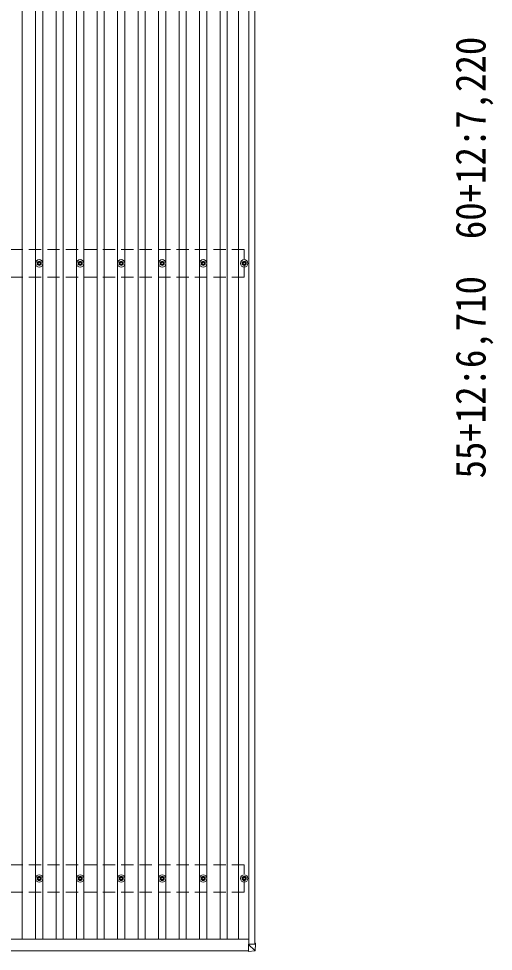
# Model space of a CAD drawing. Units: millimetres at full size, sheet at 1:50; details may follow other scales. Extents: x -14053 to 14053, y -9700 to 9700.
# Drawn here: x -7106 to -4791, y 1134 to 5683 of the extents above; entities that cross this region are included whole.
import ezdxf
from ezdxf.enums import TextEntityAlignment as Align

# ---------------------------------------------------------------- set-up
doc = ezdxf.new("R2010")
doc.units = ezdxf.units.MM
doc.header["$LTSCALE"] = 50
doc.linetypes.add('DASHED1', pattern=[1.8, 1.2, -0.6])
for name, color, linetype, lineweight in [('1-1_壁線', 2, 'Continuous', 20), ('1-2_建具', 134, 'Continuous', 9), ('1-3_階段', 5, 'Continuous', 9), ('1-4_設備', 2, 'DASHED1', 20), ('1-5_仕上げ', 6, 'Continuous', 5), ('1-8_外構', 6, 'Continuous', 5)]:
    doc.layers.add(name, color=color, linetype=linetype, lineweight=lineweight)
doc.styles.add('ＭＳ ゴシック', font='')
doc.styles.get('ＭＳ ゴシック').set_extended_font_data('MS Gothic')

msp = doc.modelspace()

# ---------------------------------------------------------------- linework, layer by layer
at = {"layer": '1-1_壁線'}
for p, q in [((-6033.66, 1192.95), (-6033.66, 7781.73)), ((-5983.32, 1168.22), (-5983.32, 7808.92)), ((-5954.33, 1173.1), (-5954.33, 7808.97)), ((-11429.33, 1192.95), (-5983.32, 1192.95)), ((-11427.84, 1135.8), (-5985.62, 1135.8))]:
    msp.add_line(p, q, dxfattribs=at)
at = {"layer": '1-2_建具'}
for p, q in [((-7088.82, 1192.95), (-7088.82, 7781.73)), ((-7023.82, 1192.95), (-7023.82, 7781.73)), ((-6988.82, 1192.95), (-6988.82, 7781.73)), ((-6923.82, 1192.95), (-6923.82, 7781.73)), ((-6888.82, 1192.95), (-6888.82, 7781.73)), ((-6823.82, 1192.95), (-6823.82, 7781.73)), ((-6788.82, 1192.95), (-6788.82, 7781.73)), ((-6723.82, 1192.95), (-6723.82, 7781.73)), ((-6688.82, 1192.95), (-6688.82, 7781.73)), ((-6623.82, 1192.95), (-6623.82, 7781.73)), ((-6588.82, 1192.95), (-6588.82, 7781.73)), ((-6523.82, 1192.95), (-6523.82, 7781.73)), ((-6488.82, 1192.95), (-6488.82, 7781.73)), ((-6423.82, 1192.95), (-6423.82, 7781.73)), ((-6388.82, 1192.95), (-6388.82, 7781.73)), ((-6323.82, 1192.95), (-6323.82, 7781.73)), ((-6288.82, 1192.95), (-6288.82, 7781.73)), ((-6223.82, 1192.95), (-6223.82, 7781.73)), ((-6188.82, 1192.95), (-6188.82, 7781.73)), ((-6123.82, 1192.95), (-6123.82, 7781.73)), ((-6088.82, 1192.95), (-6088.82, 7781.73))]:
    msp.add_line(p, q, dxfattribs=at)
at = {"layer": '1-3_階段'}
for p, q in [((-7016.33, 4491.29), (-7011.92, 4491.29)), ((-7016.33, 4487.79), (-7011.92, 4487.79)), ((-7008.08, 4499.53), (-7008.08, 4495.12)), ((-7008.08, 4483.95), (-7008.08, 4479.54)), ((-7004.58, 4499.53), (-7004.58, 4495.12)), ((-7004.58, 4483.95), (-7004.58, 4479.54)), ((-7000.75, 4491.29), (-6996.34, 4491.29)), ((-7000.75, 4487.79), (-6996.34, 4487.79)), ((-6816.33, 4491.29), (-6811.92, 4491.29)), ((-6816.33, 4487.79), (-6811.92, 4487.79)), ((-6808.08, 4499.53), (-6808.08, 4495.12)), ((-6808.08, 4483.95), (-6808.08, 4479.54)), ((-6804.58, 4499.53), (-6804.58, 4495.12)), ((-6804.58, 4483.95), (-6804.58, 4479.54)), ((-6800.75, 4491.29), (-6796.34, 4491.29)), ((-6800.75, 4487.79), (-6796.34, 4487.79)), ((-6616.33, 4491.29), (-6611.92, 4491.29)), ((-6616.33, 4487.79), (-6611.92, 4487.79)), ((-6608.08, 4499.53), (-6608.08, 4495.12)), ((-6608.08, 4483.95), (-6608.08, 4479.54)), ((-6604.58, 4499.53), (-6604.58, 4495.12)), ((-6604.58, 4483.95), (-6604.58, 4479.54)), ((-6600.75, 4491.29), (-6596.34, 4491.29)), ((-6600.75, 4487.79), (-6596.34, 4487.79)), ((-6416.33, 4491.29), (-6411.92, 4491.29)), ((-6416.33, 4487.79), (-6411.92, 4487.79)), ((-6408.08, 4499.53), (-6408.08, 4495.12)), ((-6408.08, 4483.95), (-6408.08, 4479.54)), ((-6404.58, 4499.53), (-6404.58, 4495.12)), ((-6404.58, 4483.95), (-6404.58, 4479.54)), ((-6400.75, 4491.29), (-6396.34, 4491.29)), ((-6400.75, 4487.79), (-6396.34, 4487.79)), ((-6216.33, 4491.29), (-6211.92, 4491.29)), ((-6216.33, 4487.79), (-6211.92, 4487.79)), ((-6208.08, 4499.53), (-6208.08, 4495.12)), ((-6208.08, 4483.95), (-6208.08, 4479.54)), ((-6204.58, 4499.53), (-6204.58, 4495.12)), ((-6204.58, 4483.95), (-6204.58, 4479.54)), ((-6200.75, 4491.29), (-6196.34, 4491.29)), ((-6200.75, 4487.79), (-6196.34, 4487.79)), ((-6016.33, 4491.29), (-6011.92, 4491.29)), ((-6016.33, 4487.79), (-6011.92, 4487.79)), ((-6008.08, 4499.53), (-6008.08, 4495.12)), ((-6008.08, 4483.95), (-6008.08, 4479.54)), ((-6004.58, 4499.53), (-6004.58, 4495.12)), ((-6004.58, 4483.95), (-6004.58, 4479.54)), ((-6000.75, 4491.29), (-5996.34, 4491.29)), ((-6000.75, 4487.79), (-5996.34, 4487.79)), ((-7016.33, 1491.29), (-7011.92, 1491.29)), ((-7016.33, 1487.79), (-7011.92, 1487.79)), ((-7008.08, 1499.53), (-7008.08, 1495.12)), ((-7008.08, 1483.95), (-7008.08, 1479.54)), ((-7004.58, 1499.53), (-7004.58, 1495.12)), ((-7004.58, 1483.95), (-7004.58, 1479.54)), ((-7000.75, 1491.29), (-6996.34, 1491.29)), ((-7000.75, 1487.79), (-6996.34, 1487.79)), ((-6816.33, 1491.29), (-6811.92, 1491.29)), ((-6816.33, 1487.79), (-6811.92, 1487.79)), ((-6808.08, 1499.53), (-6808.08, 1495.12)), ((-6808.08, 1483.95), (-6808.08, 1479.54)), ((-6804.58, 1499.53), (-6804.58, 1495.12)), ((-6804.58, 1483.95), (-6804.58, 1479.54)), ((-6800.75, 1491.29), (-6796.34, 1491.29)), ((-6800.75, 1487.79), (-6796.34, 1487.79)), ((-6616.33, 1491.29), (-6611.92, 1491.29)), ((-6616.33, 1487.79), (-6611.92, 1487.79)), ((-6608.08, 1499.53), (-6608.08, 1495.12)), ((-6608.08, 1483.95), (-6608.08, 1479.54)), ((-6604.58, 1499.53), (-6604.58, 1495.12)), ((-6604.58, 1483.95), (-6604.58, 1479.54)), ((-6600.75, 1491.29), (-6596.34, 1491.29)), ((-6600.75, 1487.79), (-6596.34, 1487.79)), ((-6416.33, 1491.29), (-6411.92, 1491.29)), ((-6416.33, 1487.79), (-6411.92, 1487.79)), ((-6408.08, 1499.53), (-6408.08, 1495.12)), ((-6408.08, 1483.95), (-6408.08, 1479.54)), ((-6404.58, 1499.53), (-6404.58, 1495.12)), ((-6404.58, 1483.95), (-6404.58, 1479.54)), ((-6400.75, 1491.29), (-6396.34, 1491.29)), ((-6400.75, 1487.79), (-6396.34, 1487.79)), ((-6216.33, 1491.29), (-6211.92, 1491.29)), ((-6216.33, 1487.79), (-6211.92, 1487.79)), ((-6208.08, 1499.53), (-6208.08, 1495.12)), ((-6208.08, 1483.95), (-6208.08, 1479.54)), ((-6204.58, 1499.53), (-6204.58, 1495.12)), ((-6204.58, 1483.95), (-6204.58, 1479.54)), ((-6200.75, 1491.29), (-6196.34, 1491.29)), ((-6200.75, 1487.79), (-6196.34, 1487.79)), ((-6016.33, 1491.29), (-6011.92, 1491.29)), ((-6016.33, 1487.79), (-6011.92, 1487.79)), ((-6008.08, 1499.53), (-6008.08, 1495.12)), ((-6008.08, 1483.95), (-6008.08, 1479.54)), ((-6004.58, 1499.53), (-6004.58, 1495.12)), ((-6004.58, 1483.95), (-6004.58, 1479.54)), ((-6000.75, 1491.29), (-5996.34, 1491.29)), ((-6000.75, 1487.79), (-5996.34, 1487.79))]:
    msp.add_line(p, q, dxfattribs=at)
for centre, radius in [((-7006.33, 4489.54), 18.25), ((-6806.33, 4489.54), 18.25), ((-6606.33, 4489.54), 18.25), ((-6406.33, 4489.54), 18.25), ((-6206.33, 4489.54), 18.25), ((-6006.33, 4489.54), 18.25), ((-7006.33, 4489.54), 10.15), ((-7006.33, 4489.54), 5.85), ((-7006.33, 4489.54), 5.25), ((-6806.33, 4489.54), 10.15), ((-6806.33, 4489.54), 5.85), ((-6806.33, 4489.54), 5.25), ((-6606.33, 4489.54), 10.15), ((-6606.33, 4489.54), 5.85), ((-6606.33, 4489.54), 5.25), ((-6406.33, 4489.54), 10.15), ((-6406.33, 4489.54), 5.85), ((-6406.33, 4489.54), 5.25), ((-6206.33, 4489.54), 10.15), ((-6206.33, 4489.54), 5.85), ((-6206.33, 4489.54), 5.25), ((-6006.33, 4489.54), 10.15), ((-6006.33, 4489.54), 5.85), ((-6006.33, 4489.54), 5.25), ((-7006.33, 1489.54), 18.25), ((-6806.33, 1489.54), 18.25), ((-6606.33, 1489.54), 18.25), ((-6406.33, 1489.54), 18.25), ((-6206.33, 1489.54), 18.25), ((-6006.33, 1489.54), 18.25), ((-7006.33, 1489.54), 10.15), ((-7006.33, 1489.54), 5.85), ((-7006.33, 1489.54), 5.25), ((-6806.33, 1489.54), 10.15), ((-6806.33, 1489.54), 5.85), ((-6806.33, 1489.54), 5.25), ((-6606.33, 1489.54), 10.15), ((-6606.33, 1489.54), 5.85), ((-6606.33, 1489.54), 5.25), ((-6406.33, 1489.54), 10.15), ((-6406.33, 1489.54), 5.85), ((-6406.33, 1489.54), 5.25), ((-6206.33, 1489.54), 10.15), ((-6206.33, 1489.54), 5.85), ((-6206.33, 1489.54), 5.25), ((-6006.33, 1489.54), 10.15), ((-6006.33, 1489.54), 5.85), ((-6006.33, 1489.54), 5.25)]:
    msp.add_circle(centre, radius, dxfattribs=at)
at = {"layer": '1-4_設備'}
for p, q in [((-6006.33, 4556.54), (-11406.33, 4556.54)), ((-6006.33, 4422.54), (-6006.33, 4556.54)), ((-6006.33, 4422.54), (-11406.33, 4422.54)), ((-6006.33, 1556.54), (-11406.33, 1556.54)), ((-6006.33, 1422.54), (-6006.33, 1556.54)), ((-6006.33, 1422.54), (-11406.33, 1422.54))]:
    msp.add_line(p, q, dxfattribs=at)
at = {"layer": '1-5_仕上げ'}
for p, q in [((-5985.62, 1168.21), (-5985.62, 1133.97)), ((-5953.22, 1168.19), (-5985.62, 1168.13)), ((-5985.62, 1168.13), (-5955.18, 1137.76)), ((-5985.6, 1168.21), (-5954.3, 1168.27)), ((-5954.62, 1173.1), (-5954.62, 1168.27)), ((-5952.26, 1173.1), (-5954.62, 1173.1)), ((-5954.62, 1173.02), (-5954.29, 1173.02)), ((-5954.62, 1169.55), (-5953.95, 1169.55)), ((-5953.95, 1169.5), (-5954.62, 1169.5)), ((-5954.03, 1169.55), (-5953.82, 1173)), ((-5954.02, 1168.27), (-5953.95, 1169.5)), ((-5953.95, 1169.55), (-5953.95, 1169.5)), ((-5953.82, 1168.28), (-5953.82, 1173)), ((-5953.19, 1137.71), (-5951.32, 1168.25)), ((-5951.32, 1173.06), (-5951.32, 1168.25)), ((-5955.07, 1135.83), (-5985.62, 1133.97))]:
    msp.add_line(p, q, dxfattribs=at)
msp.add_arc((-5955.19, 1137.83), 2, 273.49196, 356.49194, dxfattribs=at)
for centre, major_axis, ratio, start_param, end_param in [((-5985.62, 1168.23), (0.707, 0.001), 0.023584, 4.7123684, 4.7493839), ((-5952.99, 1173.76), (2.1, 36.05), 0.055302, 3.0925362, 3.1416033), ((-5955.19, 1137.83), (2, -0.12), 0.057795, 4.76669, 6.2852242), ((-5954.32, 1173), (0.501, 0), 0.033322, 6.2831814, 7.7879995), ((-5954.32, 1168.28), (0.501, 0), 0.033268, 4.7646509, 6.2831851), ((-5953.33, 1168.25), (2, 0), 0.033268, 4.7646509, 6.2831851), ((-5952.33, 1173.06), (1, 0), 0.033322, 6.2831814, 7.7879995)]:
    msp.add_ellipse(centre, major_axis=major_axis, ratio=ratio, start_param=start_param, end_param=end_param, dxfattribs=at)

# ---------------------------------------------------------------- texts
at = {"layer": '1-8_外構', "color": 7, "style": 'ＭＳ ゴシック', "width": 0.9}
msp.add_text('55+12:6,710\u300060+12:7,220', height=146.6, rotation=90, dxfattribs=at).set_placement((-4785.06, 3440.48), align=Align.BOTTOM_LEFT)

doc.saveas('drawing.dxf')
